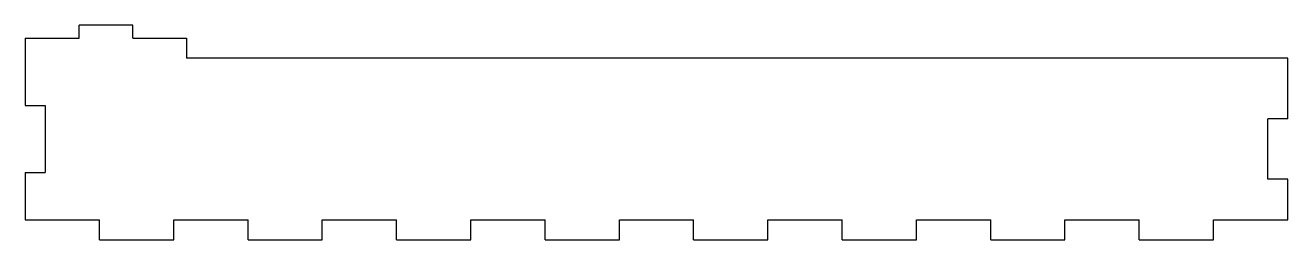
# Model space of a CAD drawing. Extents: x -177 to 136, y -50 to 3.
import ezdxf

# ---------------------------------------------------------------- set-up
doc = ezdxf.new("R2010")
doc.units = 0
doc.header["$MEASUREMENT"] = 0
doc.layers.add('VISIBLE', color=7, linetype='CONTINUOUS')

msp = doc.modelspace()

# ---------------------------------------------------------------- linework, layer by layer
at = {"layer": 'VISIBLE'}
for p, q in [((-150.58, 3.2), (-163.92, 3.2)), ((-163.92, 0), (-163.92, 3.2)), ((-150.58, 0), (-150.58, 3.2)), ((-177.25, 0), (-163.92, 0)), ((-177.25, 0), (-177.25, -16.67)), ((-150.58, 0), (-137.25, 0)), ((-137.25, 0), (-137.25, -5)), ((135.75, -5), (-137.25, -5)), ((135.75, -20), (135.75, -5)), ((-177.25, -16.67), (-172.35, -16.67)), ((-172.35, -16.67), (-172.35, -33.33)), ((130.85, -35), (130.85, -20)), ((135.75, -20), (130.85, -20)), ((-177.25, -33.33), (-172.35, -33.33)), ((-177.25, -33.33), (-177.25, -45.1)), ((135.75, -35), (130.85, -35)), ((135.75, -45.1), (135.75, -35)), ((-177.25, -45.1), (-158.84, -45.1)), ((-158.84, -50), (-158.84, -45.1)), ((-140.43, -50), (-140.43, -45.1)), ((-140.43, -45.1), (-122.01, -45.1)), ((-122.01, -50), (-122.01, -45.1)), ((-103.6, -50), (-103.6, -45.1)), ((-103.6, -45.1), (-85.19, -45.1)), ((-85.19, -50), (-85.19, -45.1)), ((-66.78, -50), (-66.78, -45.1)), ((-66.78, -45.1), (-48.37, -45.1)), ((-48.37, -50), (-48.37, -45.1)), ((-29.96, -50), (-29.96, -45.1)), ((-29.96, -45.1), (-11.54, -45.1)), ((-11.54, -50), (-11.54, -45.1)), ((6.87, -50), (6.87, -45.1)), ((6.87, -45.1), (25.28, -45.1)), ((25.28, -50), (25.28, -45.1)), ((43.69, -50), (43.69, -45.1)), ((43.69, -45.1), (62.1, -45.1)), ((62.1, -50), (62.1, -45.1)), ((80.51, -50), (80.51, -45.1)), ((80.51, -45.1), (98.93, -45.1)), ((98.93, -50), (98.93, -45.1)), ((117.34, -50), (117.34, -45.1)), ((117.34, -45.1), (135.75, -45.1)), ((-158.84, -50), (-140.43, -50)), ((-122.01, -50), (-103.6, -50)), ((-85.19, -50), (-66.78, -50)), ((-48.37, -50), (-29.96, -50)), ((-11.54, -50), (6.87, -50)), ((25.28, -50), (43.69, -50)), ((62.1, -50), (80.51, -50)), ((98.93, -50), (117.34, -50))]:
    msp.add_line(p, q, dxfattribs=at)

doc.saveas('drawing.dxf')
